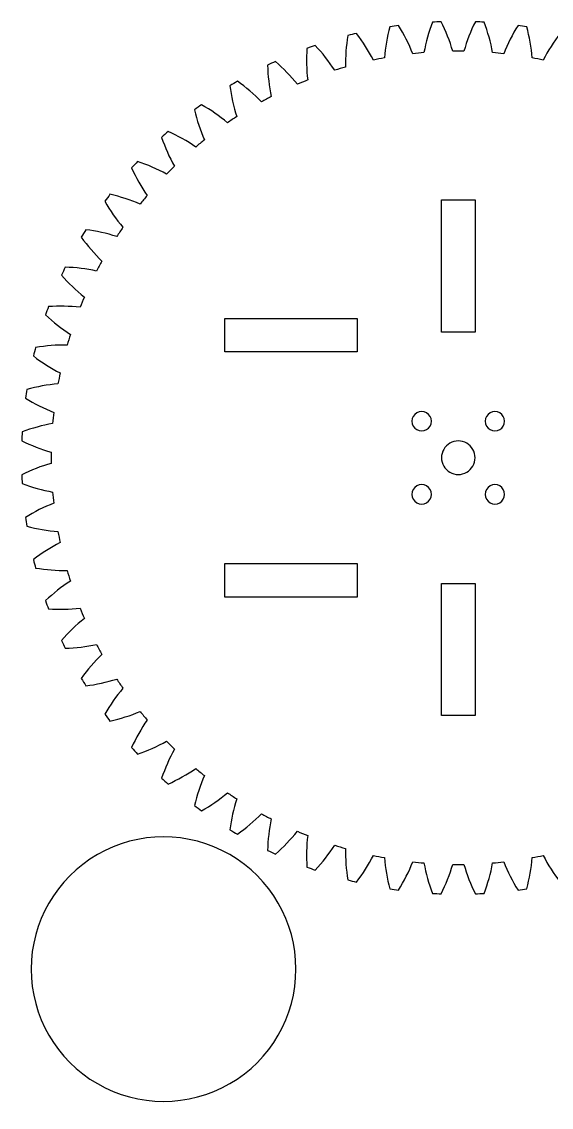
# Model space of a CAD drawing. Extents: x 15 to 850, y -3 to 1121.
# Drawn here: x 15 to 299, y -3 to 579 of the extents above; entities that cross this region are included whole.
import ezdxf

# ---------------------------------------------------------------- set-up
doc = ezdxf.new("R2010")
doc.units = 0
doc.layers.get('0').update_dxf_attribs({"linetype": 'CONTINUOUS'})

msp = doc.modelspace()

# ---------------------------------------------------------------- linework, layer by layer
at = {"color": 1}
for points in [[(240.142284, 483.436455), (258.142284, 483.436455)], [(240.142284, 412.570312), (240.142284, 483.436455)], [(258.142284, 483.436455), (258.142284, 412.570312)], [(124.169844, 419.94039), (195.035986, 419.94039)], [(124.169844, 401.94039), (124.169844, 419.94039)], [(195.035986, 419.94039), (195.035986, 401.94039)], [(258.142284, 412.570312), (240.142284, 412.570312)], [(195.035986, 401.94039), (124.169844, 401.94039)], [(124.169844, 288.554565), (195.035986, 288.554565)], [(124.169844, 270.554565), (124.169844, 288.554565)], [(195.035986, 288.554565), (195.035986, 270.554565)], [(240.142284, 207.0585), (240.142284, 277.924643)], [(240.142284, 277.924643), (258.142284, 277.924643)], [(258.142284, 277.924643), (258.142284, 207.0585)], [(195.035986, 270.554565), (124.169844, 270.554565)], [(258.142284, 207.0585), (240.142284, 207.0585)]]:
    msp.add_lwpolyline(points, dxfattribs=at)
for points in [[(234.728686, 364.84848)], [(273.930684, 364.84848)], [(258.142284, 345.247478)], [(234.728686, 325.646483)], [(273.930684, 325.646483)], [(162.242559, 71.203642)]]:
    msp.add_lwpolyline(points, close=True, dxfattribs=at)
for points in [[(212.513941, 576.219457), (211.01462, 570.761948), (210.029363, 565.176093), (209.571061, 559.534965)], [(217.145799, 576.906525), (215.599592, 576.692966), (214.055562, 576.463932), (212.513941, 576.219458)], [(224.805211, 561.794737), (222.72911, 567.059921), (220.164791, 572.119246), (217.145799, 576.906525)], [(235.329526, 578.697465), (233.302496, 573.413196), (231.774476, 567.950812), (230.765454, 562.38177)], [(240.006429, 578.927228), (238.446733, 578.86625), (236.887688, 578.789659), (235.329526, 578.697465)], [(246.147744, 563.137455), (244.597718, 568.580779), (242.541648, 573.867088), (240.006429, 578.927228)], [(258.278139, 578.927228), (255.74292, 573.867088), (253.686849, 568.580779), (252.136824, 563.137455)], [(262.955041, 578.697465), (261.396879, 578.789659), (259.837834, 578.86625), (258.278139, 578.927228)], [(267.519114, 562.38177), (266.510092, 567.950812), (264.982071, 573.413196), (262.955041, 578.697465)], [(281.138769, 576.906525), (278.119777, 572.119246), (275.555457, 567.059921), (273.479356, 561.794737)], [(285.770626, 576.219458), (284.229005, 576.463932), (282.684975, 576.692966), (281.138769, 576.906525)], [(288.713506, 559.534965), (288.255204, 565.176093), (287.269948, 570.761948), (285.770626, 576.219457)], [(190.051104, 571.517055), (189.093931, 565.938867), (188.660928, 560.283338), (188.757759, 554.624453)], [(194.593314, 572.65482), (193.075485, 572.290733), (191.561339, 571.911459), (190.051104, 571.517055)], [(203.697054, 558.366555), (201.114873, 563.402891), (198.067002, 568.186506), (194.593314, 572.65482)], [(303.691254, 572.65482), (300.217565, 568.186506), (297.169695, 563.402891), (294.587514, 558.366555)], [(168.157344, 564.635557), (167.75154, 558.99041), (167.874963, 553.319673), (168.525999, 547.697528)], [(172.566166, 566.213055), (171.091331, 565.701949), (169.62165, 565.17609), (168.157344, 564.635558)], [(183.026566, 552.885915), (179.963171, 557.644902), (176.4611, 562.106738), (172.566166, 566.213055)], [(209.571061, 559.534965), (207.607799, 559.172422), (205.649611, 558.782915), (203.697054, 558.366555)], [(230.765454, 562.38177), (228.776111, 562.213405), (226.789176, 562.017709), (224.805211, 561.794737)], [(252.136824, 563.137455), (250.140558, 563.16489), (248.144009, 563.16489), (246.147744, 563.137455)], [(273.479356, 561.794737), (271.495392, 562.017709), (269.508456, 562.213405), (267.519114, 562.38177)], [(294.587514, 558.366555), (292.634956, 558.782915), (290.676769, 559.172422), (288.713506, 559.534965)], [(151.276486, 557.643278), (149.85885, 556.990073), (148.447789, 556.322692), (147.043516, 555.641235)], [(147.043516, 555.641235), (147.192986, 549.983493), (147.871643, 544.352157), (149.070609, 538.820895)], [(162.992806, 545.405602), (159.4777, 549.841411), (155.555155, 553.938502), (151.276486, 557.643278)], [(188.757759, 554.624452), (186.839487, 554.071221), (184.928909, 553.491654), (183.026566, 552.885915)], [(130.929309, 547.028003), (129.582523, 546.238991), (128.243671, 545.436516), (126.912954, 544.620698)], [(143.788711, 535.997663), (139.855746, 540.067568), (135.550505, 543.760451), (130.929309, 547.028003)], [(168.525999, 547.697527), (166.671189, 546.958936), (164.826617, 546.194888), (162.992806, 545.405602)], [(126.912954, 544.620698), (127.616261, 539.004852), (128.843618, 533.467154), (130.578969, 528.080048)], [(149.070609, 538.820895), (147.297126, 537.904058), (145.536328, 536.962891), (143.788711, 535.997663)], [(111.720586, 534.469478), (110.457624, 533.552257), (109.203876, 532.622416), (107.959531, 531.680093)], [(107.959531, 531.680093), (109.2099, 526.160226), (110.974136, 520.769496), (113.229159, 515.578425)], [(125.599231, 524.752695), (121.286283, 528.417505), (116.639807, 531.670618), (111.720586, 534.469478)], [(130.578969, 528.080048), (128.903892, 526.993794), (127.243823, 525.884572), (125.599231, 524.752695)], [(93.835306, 520.08864), (92.668331, 519.052045), (91.511763, 518.003792), (90.365776, 516.94404)], [(108.599536, 511.778993), (103.948141, 515.003412), (99.005177, 517.785426), (93.835306, 520.08864)], [(90.365776, 516.94404), (92.151164, 511.57331), (94.435287, 506.381463), (97.188264, 501.436418)], [(113.229159, 515.578425), (111.668619, 514.333215), (110.125266, 513.066618), (108.599536, 511.778993)], [(77.445721, 504.023985), (76.385969, 502.877998), (75.337716, 501.72143), (74.301121, 500.554455)], [(74.301121, 500.554455), (76.604335, 495.384584), (79.386349, 490.44162), (82.610769, 485.790225)], [(92.953344, 497.201497), (88.008298, 499.954474), (82.816451, 502.238597), (77.445721, 504.023985)], [(97.188264, 501.436418), (95.757291, 500.044244), (94.345517, 498.632471), (92.953344, 497.201498)], [(62.709668, 486.43023), (61.767344, 485.185885), (60.837502, 483.932137), (59.920282, 482.669175)], [(78.811336, 481.160603), (73.620264, 483.415625), (68.229535, 485.179861), (62.709668, 486.43023)], [(82.610769, 485.790225), (81.323143, 484.264495), (80.056546, 482.721142), (78.811336, 481.160603)], [(59.920282, 482.669175), (62.719144, 477.749957), (65.972258, 473.103483), (69.637069, 468.790538)], [(49.769062, 467.476808), (48.953243, 466.14609), (48.150767, 464.807238), (47.361756, 463.460453)], [(66.309711, 463.810793), (60.922605, 465.546144), (55.384907, 466.773501), (49.769062, 467.476808)], [(69.637069, 468.790538), (68.50519, 467.145943), (67.395966, 465.485871), (66.309711, 463.810793)], [(47.361756, 463.460452), (50.629308, 458.839256), (54.322192, 454.534015), (58.392099, 450.60105)], [(58.392099, 450.60105), (57.426869, 448.853434), (56.485702, 447.092635), (55.568864, 445.319153)], [(38.74853, 447.346245), (38.067072, 445.941972), (37.399691, 444.530911), (36.746486, 443.113275)], [(36.746486, 443.113275), (40.45126, 438.834606), (44.54835, 434.912062), (48.984157, 431.396955)], [(55.568864, 445.319153), (50.037603, 446.518118), (44.40627, 447.196775), (38.74853, 447.346245)], [(48.984157, 431.396955), (48.194872, 429.563144), (47.430825, 427.718572), (46.692234, 425.863763)], [(29.754204, 426.232417), (29.213671, 424.768111), (28.687811, 423.29843), (28.176704, 421.823595)], [(46.692234, 425.863763), (41.070089, 426.514798), (35.399351, 426.638221), (29.754204, 426.232417)], [(28.176704, 421.823595), (32.283022, 417.928661), (36.744859, 414.42659), (41.503848, 411.363195)], [(41.503848, 411.363195), (40.898108, 409.460852), (40.31854, 407.550274), (39.765308, 405.632003)], [(22.872705, 404.338658), (22.478302, 402.828422), (22.099028, 401.314277), (21.734941, 399.796447)], [(39.765308, 405.632002), (34.106422, 405.728834), (28.450893, 405.29583), (22.872705, 404.338657)], [(21.734941, 399.796448), (26.203256, 396.322759), (30.986872, 393.274888), (36.023209, 390.692708)], [(36.023209, 390.692708), (35.606848, 388.74015), (35.217341, 386.781962), (34.854797, 384.8187)], [(34.854797, 384.8187), (29.213669, 384.360398), (23.627815, 383.375141), (18.170307, 381.87582)], [(18.170307, 381.87582), (17.925831, 380.334199), (17.696796, 378.790169), (17.483235, 377.243963)], [(17.483235, 377.243962), (22.270515, 374.22497), (27.32984, 371.660651), (32.595024, 369.58455)], [(32.595024, 369.58455), (32.372053, 367.600585), (32.176357, 365.61365), (32.007992, 363.624307)], [(226.947015, 369.342545), (225.341738, 368.415467), (224.353179, 366.70223), (224.353884, 364.84848)], [(232.135555, 369.342545), (230.530278, 370.269624), (228.552292, 370.269624), (226.947015, 369.342545)], [(234.728686, 364.84848), (234.729391, 366.70223), (233.740832, 368.415467), (232.135555, 369.342545)], [(266.149012, 369.342545), (264.543735, 368.415467), (263.555176, 366.70223), (263.555881, 364.84848)], [(271.337553, 369.342545), (269.732276, 370.269624), (267.754289, 370.269624), (266.149012, 369.342545)], [(273.930684, 364.84848), (273.931388, 366.70223), (272.94283, 368.415467), (271.337553, 369.342545)], [(32.007992, 363.624307), (26.438949, 362.615286), (20.976564, 361.087265), (15.692295, 359.060235)], [(224.353884, 364.84848), (224.353179, 362.99473), (225.341738, 361.281493), (226.947015, 360.354415)], [(232.135555, 360.354415), (233.740832, 361.281493), (234.729391, 362.99473), (234.728686, 364.84848)], [(263.555881, 364.84848), (263.555176, 362.99473), (264.543735, 361.281493), (266.149012, 360.354415)], [(271.337553, 360.354415), (272.94283, 361.281493), (273.931388, 362.99473), (273.930684, 364.84848)], [(15.692295, 359.060235), (15.600101, 357.502073), (15.52351, 355.943028), (15.462533, 354.383332)], [(226.947015, 360.354415), (228.552292, 359.427336), (230.530278, 359.427336), (232.135555, 360.354415)], [(266.149012, 360.354415), (267.754289, 359.427336), (269.732276, 359.427336), (271.337553, 360.354415)], [(15.462533, 354.383333), (20.522674, 351.848116), (25.808984, 349.792048), (31.252308, 348.242025)], [(244.642284, 353.041706), (241.857674, 351.434011), (240.142284, 348.462868), (240.142284, 345.247478)], [(253.642284, 353.041706), (250.857674, 354.649401), (247.426893, 354.649401), (244.642284, 353.041706)], [(258.142284, 345.247478), (258.142284, 348.462868), (256.426893, 351.434011), (253.642284, 353.041706)], [(31.252308, 348.242025), (31.224873, 346.245757), (31.224873, 344.249206), (31.252308, 342.252938)], [(240.142284, 345.247478), (240.142284, 342.032087), (241.857674, 339.060944), (244.642284, 337.453249)], [(253.642284, 337.453249), (256.426893, 339.060944), (258.142284, 342.032087), (258.142284, 345.247478)], [(31.252308, 342.252938), (25.808984, 340.702912), (20.522674, 338.646842), (15.462533, 336.111623)], [(244.642284, 337.453249), (247.426893, 335.845554), (250.857674, 335.845554), (253.642284, 337.453249)], [(15.462533, 336.111623), (15.52351, 334.551927), (15.600101, 332.992882), (15.692295, 331.43472)], [(15.692295, 331.43472), (20.976564, 329.40769), (26.438949, 327.879669), (32.007992, 326.870648)], [(32.007992, 326.870648), (32.176357, 324.881305), (32.372053, 322.89437), (32.595024, 320.910405)], [(226.947015, 330.140548), (225.341738, 329.213469), (224.353179, 327.500232), (224.353884, 325.646483)], [(232.135555, 330.140548), (230.530278, 331.067626), (228.552292, 331.067626), (226.947015, 330.140548)], [(234.728686, 325.646483), (234.729391, 327.500232), (233.740832, 329.213469), (232.135555, 330.140548)], [(266.149012, 330.140548), (264.543735, 329.213469), (263.555176, 327.500232), (263.555881, 325.646483)], [(271.337553, 330.140548), (269.732276, 331.067626), (267.754289, 331.067626), (266.149012, 330.140548)], [(273.930684, 325.646483), (273.931388, 327.500232), (272.94283, 329.213469), (271.337553, 330.140548)], [(32.595024, 320.910405), (27.32984, 318.834304), (22.270515, 316.269985), (17.483235, 313.250992)], [(224.353884, 325.646483), (224.353179, 323.792733), (225.341738, 322.079496), (226.947015, 321.152417)], [(226.947015, 321.152417), (228.552292, 320.225339), (230.530278, 320.225339), (232.135555, 321.152417)], [(232.135555, 321.152417), (233.740832, 322.079496), (234.729391, 323.792733), (234.728686, 325.646483)], [(263.555881, 325.646483), (263.555176, 323.792733), (264.543735, 322.079496), (266.149012, 321.152417)], [(266.149012, 321.152417), (267.754289, 320.225339), (269.732276, 320.225339), (271.337553, 321.152417)], [(271.337553, 321.152417), (272.94283, 322.079496), (273.931388, 323.792733), (273.930684, 325.646483)], [(17.483235, 313.250993), (17.696796, 311.704786), (17.925831, 310.160756), (18.170307, 308.619135)], [(18.170307, 308.619135), (23.627815, 307.119814), (29.213669, 306.134557), (34.854797, 305.676255)], [(34.854797, 305.676255), (35.217341, 303.712993), (35.606848, 301.754805), (36.023209, 299.802248)], [(36.023209, 299.802248), (30.986872, 297.220067), (26.203256, 294.172196), (21.734941, 290.698508)], [(21.734941, 290.698508), (22.099028, 289.180678), (22.478302, 287.666533), (22.872705, 286.156297)], [(22.872705, 286.156298), (28.450893, 285.199125), (34.106422, 284.766121), (39.765308, 284.862953)], [(39.765308, 284.862953), (40.31854, 282.944681), (40.898108, 281.034103), (41.503848, 279.13176)], [(41.503848, 279.13176), (36.744859, 276.068365), (32.283022, 272.566294), (28.176704, 268.67136)], [(28.176704, 268.67136), (28.687811, 267.196525), (29.213671, 265.726844), (29.754204, 264.262538)], [(29.754204, 264.262537), (35.399351, 263.856734), (41.070089, 263.980157), (46.692234, 264.631192)], [(46.692234, 264.631192), (47.430825, 262.776383), (48.194872, 260.931811), (48.984157, 259.098)], [(48.984157, 259.098), (44.54835, 255.582893), (40.45126, 251.660349), (36.746486, 247.38168)], [(36.746486, 247.38168), (37.399691, 245.964044), (38.067072, 244.552983), (38.74853, 243.14871)], [(38.74853, 243.14871), (44.40627, 243.29818), (50.037603, 243.976837), (55.568864, 245.175803)], [(55.568864, 245.175803), (56.485702, 243.40232), (57.426869, 241.641521), (58.392099, 239.893905)], [(58.392099, 239.893905), (54.322192, 235.96094), (50.629308, 231.655699), (47.361756, 227.034503)], [(47.361756, 227.034503), (48.150767, 225.68772), (48.953243, 224.34887), (49.769062, 223.018155)], [(49.769062, 223.018155), (55.384907, 223.721459), (60.922605, 224.948814), (66.309711, 226.684163)], [(69.637069, 221.704425), (65.972258, 217.391477), (62.719143, 212.745001), (59.920282, 207.82578)], [(66.309711, 226.684162), (67.395967, 225.009086), (68.505191, 223.349017), (69.637069, 221.704425)], [(59.920282, 207.82578), (60.837502, 206.562818), (61.767344, 205.30907), (62.709668, 204.064725)], [(62.709668, 204.064725), (68.229535, 205.315094), (73.620264, 207.07933), (78.811336, 209.334353)], [(82.610769, 204.70473), (79.386349, 200.053335), (76.604335, 195.110371), (74.301121, 189.9405)], [(78.811336, 209.334353), (80.056546, 207.773813), (81.323143, 206.23046), (82.610769, 204.70473)], [(77.445721, 186.47097), (82.816452, 188.25636), (88.008299, 190.540486), (92.953344, 193.293465)], [(92.953344, 193.293465), (94.345517, 191.862489), (95.75729, 190.450714), (97.188264, 189.058538)], [(74.301121, 189.9405), (75.337716, 188.773525), (76.385969, 187.616957), (77.445721, 186.47097)], [(97.188264, 189.058538), (94.435287, 184.113492), (92.151164, 178.921645), (90.365776, 173.550915)], [(93.835306, 170.406315), (99.005177, 172.709532), (103.948141, 175.491548), (108.599536, 178.71597)], [(113.229159, 174.91653), (110.974136, 169.725459), (109.2099, 164.334729), (107.959531, 158.814862)], [(108.599536, 178.71597), (110.125266, 177.428342), (111.668619, 176.161742), (113.229159, 174.91653)], [(90.365776, 173.550915), (91.511763, 172.491163), (92.668331, 171.44291), (93.835306, 170.406315)], [(111.720586, 156.025477), (116.639807, 158.82434), (121.286284, 162.077455), (125.599231, 165.742268)], [(125.599231, 165.742268), (127.243823, 164.610388), (128.903892, 163.501163), (130.578969, 162.414908)], [(107.959531, 158.814863), (109.203876, 157.872539), (110.457624, 156.942698), (111.720586, 156.025477)], [(130.578969, 162.414908), (128.843618, 157.027801), (127.616261, 151.490103), (126.912954, 145.874257)], [(130.929309, 143.466952), (135.550505, 146.734504), (139.855746, 150.427387), (143.788711, 154.497293)], [(143.788711, 154.497293), (145.536328, 153.532064), (147.297126, 152.590897), (149.070609, 151.67406)], [(149.070609, 151.67406), (147.871643, 146.1428), (147.192987, 140.511467), (147.043516, 134.853727)], [(126.912954, 145.874257), (128.243671, 145.058439), (129.582523, 144.255964), (130.929309, 143.466953)], [(126.811592, 132.581598), (104.884461, 145.242235), (77.86837, 145.242235), (55.94124, 132.581598)], [(151.276486, 132.851677), (155.555155, 136.556453), (159.4777, 140.653544), (162.992806, 145.089353)], [(162.992806, 145.089353), (164.826617, 144.300067), (166.671189, 143.536019), (168.525999, 142.797428)], [(168.525999, 142.797427), (167.874963, 137.175282), (167.75154, 131.504545), (168.157344, 125.859398)], [(147.043516, 134.853728), (148.447789, 134.172268), (149.85885, 133.504884), (151.276486, 132.851678)], [(172.566166, 124.2819), (176.4611, 128.388217), (179.963171, 132.850053), (183.026566, 137.60904)], [(183.026566, 137.60904), (184.928909, 137.003301), (186.839487, 136.423734), (188.757759, 135.870503)], [(188.757759, 135.870502), (188.660928, 130.211617), (189.093931, 124.556088), (190.051104, 118.9779)], [(55.94124, 132.581598), (34.014109, 119.920961), (20.507668, 96.523413), (20.510273, 71.203642)], [(162.242559, 71.203643), (162.245163, 96.523413), (148.738723, 119.920961), (126.811592, 132.581598)], [(194.593314, 117.840135), (198.067003, 122.308451), (201.114873, 127.092068), (203.697054, 132.128407)], [(203.697054, 132.128407), (205.649611, 131.712045), (207.607799, 131.322536), (209.571061, 130.95999)], [(209.571061, 130.95999), (210.029364, 125.318864), (211.01462, 119.733012), (212.513941, 114.275505)], [(217.145799, 113.58843), (220.164791, 118.375709), (222.72911, 123.435034), (224.805211, 128.700218)], [(224.805211, 128.700218), (226.789176, 128.477246), (228.776111, 128.28155), (230.765454, 128.113185)], [(230.765454, 128.113185), (231.774476, 122.544143), (233.302496, 117.081759), (235.329526, 111.79749)], [(262.955041, 111.79749), (264.982071, 117.081759), (266.510092, 122.544143), (267.519114, 128.113185)], [(267.519114, 128.113185), (269.508456, 128.28155), (271.495392, 128.477246), (273.479356, 128.700218)], [(273.479356, 128.700218), (275.555457, 123.435034), (278.119777, 118.375709), (281.138769, 113.58843)], [(285.770626, 114.275505), (287.269947, 119.733012), (288.255203, 125.318864), (288.713506, 130.95999)], [(288.713506, 130.95999), (290.676769, 131.322536), (292.634956, 131.712045), (294.587514, 132.128407)], [(294.587514, 132.128408), (297.169694, 127.092068), (300.217565, 122.308451), (303.691254, 117.840135)], [(168.157344, 125.859397), (169.62165, 125.318865), (171.091331, 124.793006), (172.566166, 124.2819)], [(240.006429, 111.567728), (242.541648, 116.62787), (244.597719, 121.914181), (246.147744, 127.357508)], [(246.147744, 127.357508), (248.144009, 127.330072), (250.140558, 127.330072), (252.136824, 127.357508)], [(252.136824, 127.357508), (253.686849, 121.914181), (255.742919, 116.62787), (258.278139, 111.567728)], [(190.051104, 118.9779), (191.561339, 118.583496), (193.075485, 118.204222), (194.593314, 117.840135)], [(212.513941, 114.275505), (214.055562, 114.031028), (215.599592, 113.801992), (217.145799, 113.58843)], [(235.329526, 111.79749), (236.887688, 111.705296), (238.446733, 111.628705), (240.006429, 111.567728)], [(258.278139, 111.567728), (259.837834, 111.628705), (261.396879, 111.705296), (262.955041, 111.79749)], [(281.138769, 113.58843), (282.684975, 113.801992), (284.229005, 114.031028), (285.770626, 114.275505)], [(20.510273, 71.203642), (20.507668, 45.883872), (34.014109, 22.486324), (55.94124, 9.825687)], [(126.811592, 9.825687), (148.738723, 22.486324), (162.245163, 45.883872), (162.242559, 71.203642)], [(55.94124, 9.825687), (77.86837, -2.83495), (104.884461, -2.83495), (126.811592, 9.825687)]]:
    msp.add_open_spline(points, degree=3, dxfattribs=at)

doc.saveas('drawing.dxf')
